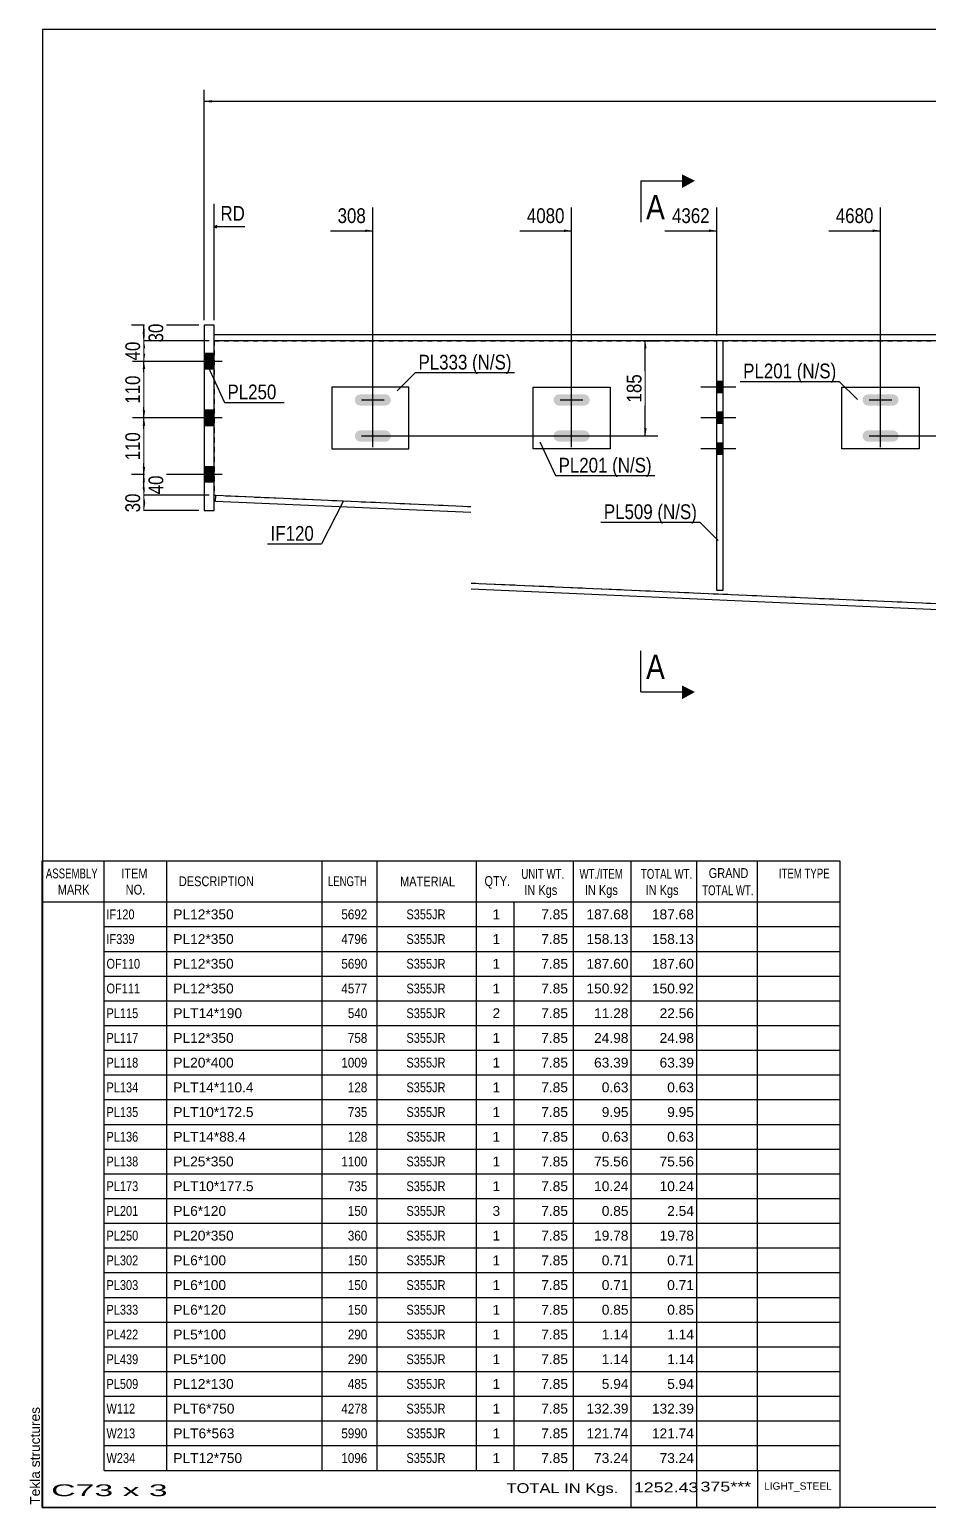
# Model space of a CAD drawing. Header units: millimetres. Extents: x -335 to 77, y -157 to 130.
# Drawn here: x -335.4 to -160.8, y -156.8 to 130.3 of the extents above; entities that cross this region are included whole.
import ezdxf

# ---------------------------------------------------------------- set-up
doc = ezdxf.new("R2010")
doc.units = ezdxf.units.MM
doc.linetypes.add('DXK_LINE_DOT1', pattern=[1.8814, 0.9407, -0.9407])
doc.styles.add('Arial', font='ARIAL.TTF', dxfattribs={"height": 0.2})
doc.styles.add('Arial Narrow', font='ARIALN.TTF', dxfattribs={"height": 0.2})

# ---------------------------------------------------------------- blocks, each defined once
blk = doc.blocks.new('Unknown-623345191-1210')
at = {"color": 5, "linetype": 'Continuous'}
for p, q in [((77.13, 130.27), (-332.87, 130.27)), ((-332.87, 130.27), (-332.87, -156.73)), ((-332.87, -156.73), (77.13, -156.73))]:
    blk.add_line(p, q, dxfattribs=at)
at = {"color": 174, "linetype": 'Continuous', "style": 'Arial'}
blk.add_text('Tekla structures', height=1.9102, rotation=90, dxfattribs=at).set_placement((-333.37, -156.23))
blk = doc.blocks.new('Bolt-623345191-3416 - 1502')
at = {"linetype": 'Continuous'}
for points in [[(-200.71, 59.73), (-200.71, 61.93), (-201.91, 61.93), (-201.91, 59.73)], [(-200.71, 53.73), (-200.71, 55.93), (-201.91, 55.93), (-201.91, 53.73)], [(-200.71, 47.73), (-200.71, 49.93), (-201.91, 49.93), (-201.91, 47.73)]]:
    blk.add_hatch(color=3, dxfattribs=at).paths.add_polyline_path(points)
at = {"color": 3, "linetype": 'Continuous'}
for p, q in [((-198.21, 60.83), (-205.01, 60.83)), ((-200.71, 61.93), (-201.91, 61.93)), ((-200.71, 59.73), (-201.91, 59.73)), ((-198.21, 54.83), (-205.01, 54.83)), ((-200.71, 55.93), (-201.91, 55.93)), ((-200.71, 53.73), (-201.91, 53.73)), ((-198.21, 48.83), (-205.01, 48.83)), ((-200.71, 49.93), (-201.91, 49.93)), ((-200.71, 47.73), (-201.91, 47.73))]:
    blk.add_line(p, q, dxfattribs=at)
blk = doc.blocks.new('Part-623345191-3370 - 1502')
at = {"color": 2, "linetype": 'Continuous'}
for p, q in [((-299.5, 69.83), (-299.5, 71.03)), ((-299.5, 71.03), (-249.7, 71.03)), ((-249.7, 69.83), (-299.5, 69.83)), ((-249.6, 71.03), (-150.6, 71.03)), ((-150.6, 69.83), (-249.6, 69.83)), ((-150.5, 71.03), (-138.45, 71.03)), ((-138.45, 69.83), (-150.5, 69.83)), ((-138.45, 71.03), (-138.45, 69.83))]:
    blk.add_line(p, q, dxfattribs=at)
blk = doc.blocks.new('Part-623345191-3377 - 1502')
at = {"color": 2, "linetype": 'Continuous'}
for p, q in [((-299.25, 38.62), (-299.2, 39.81)), ((-249.7, 36.44), (-299.25, 38.62)), ((-299.2, 39.81), (-249.7, 37.64)), ((-249.6, 22.77), (-150.6, 18.42)), ((-150.6, 17.22), (-249.6, 21.57)), ((-150.5, 15.37), (-138.45, 14.84)), ((-138.45, 14.84), (-138.5, 13.64)), ((-138.5, 13.64), (-150.5, 14.17))]:
    blk.add_line(p, q, dxfattribs=at)
blk = doc.blocks.new('Part-623345191-3386 - 1502')
at = {"color": 2, "linetype": 'Continuous'}
for p, q in [((-299.5, 72.83), (-301.5, 72.83)), ((-301.5, 72.83), (-301.5, 36.83)), ((-299.5, 36.83), (-299.5, 72.83)), ((-301.5, 36.83), (-299.5, 36.83))]:
    blk.add_line(p, q, dxfattribs=at)
blk = doc.blocks.new('Part-623345191-3388 - 1502')
at = {"color": 2, "linetype": 'Continuous'}
for p, q in [((-276.7, 60.83), (-276.7, 48.83)), ((-261.7, 60.83), (-276.7, 60.83)), ((-261.7, 48.83), (-261.7, 60.83)), ((-276.7, 48.83), (-261.7, 48.83))]:
    blk.add_line(p, q, dxfattribs=at)
blk = doc.blocks.new('Part-623345191-3389 - 1502')
at = {"color": 2, "linetype": 'Continuous'}
for p, q in [((-237.6, 48.83), (-237.6, 60.83)), ((-237.6, 60.83), (-222.6, 60.83)), ((-222.6, 60.83), (-222.6, 48.83)), ((-222.6, 48.83), (-237.6, 48.83))]:
    blk.add_line(p, q, dxfattribs=at)
blk = doc.blocks.new('Part-623345191-3390 - 1502')
at = {"color": 2, "linetype": 'Continuous'}
for p, q in [((-177.6, 48.83), (-177.6, 60.83)), ((-177.6, 60.83), (-162.6, 60.83)), ((-162.6, 60.83), (-162.6, 48.83)), ((-162.6, 48.83), (-177.6, 48.83))]:
    blk.add_line(p, q, dxfattribs=at)
blk = doc.blocks.new('Part-623345191-3392 - 1502')
at = {"color": 2, "linetype": 'Continuous'}
for p, q in [((-201.91, 21.33), (-201.91, 69.83)), ((-200.71, 69.83), (-200.71, 21.33)), ((-200.71, 21.33), (-201.91, 21.33))]:
    blk.add_line(p, q, dxfattribs=at)
at = {"color": 7, "linetype": 'DXK_LINE_DOT1'}
blk.add_line((-200.71, 69.83), (-201.91, 69.83), dxfattribs=at)
blk = doc.blocks.new('Part-623345191-3402 - 1502')
at = {"color": 7, "linetype": 'DXK_LINE_DOT1'}
for p, q in [((-299.5, 69.83), (-249.7, 69.83)), ((-299.5, 69.83), (-299.5, 39.83)), ((-249.6, 69.83), (-201.91, 69.83)), ((-200.71, 69.83), (-150.6, 69.83)), ((-299.2, 39.81), (-249.7, 37.64)), ((-249.6, 22.77), (-150.6, 18.42))]:
    blk.add_line(p, q, dxfattribs=at)
at = {"color": 2, "linetype": 'Continuous'}
blk.add_line((-299.5, 39.83), (-299.2, 39.81), dxfattribs=at)
blk = doc.blocks.new('Bolt-623345191-3410 - 1502')
at = {"linetype": 'Continuous'}
for points in [[(-301.5, 67.33), (-301.5, 64.33), (-299.5, 64.33), (-299.5, 67.33)], [(-301.5, 67.33), (-301.5, 64.33), (-299.5, 64.33), (-299.5, 67.33)], [(-301.5, 56.33), (-301.5, 53.33), (-299.5, 53.33), (-299.5, 56.33)], [(-301.5, 56.33), (-301.5, 53.33), (-299.5, 53.33), (-299.5, 56.33)], [(-301.5, 45.33), (-301.5, 42.33), (-299.5, 42.33), (-299.5, 45.33)], [(-301.5, 45.33), (-301.5, 42.33), (-299.5, 42.33), (-299.5, 45.33)]]:
    blk.add_hatch(color=3, dxfattribs=at).paths.add_polyline_path(points)
at = {"color": 3, "linetype": 'Continuous'}
for p, q in [((-299.5, 67.33), (-301.5, 67.33)), ((-299.5, 67.33), (-301.5, 67.33)), ((-298, 65.83), (-301.5, 65.83)), ((-298, 65.83), (-301.5, 65.83)), ((-299.5, 64.33), (-301.5, 64.33)), ((-299.5, 64.33), (-301.5, 64.33)), ((-299.5, 56.33), (-301.5, 56.33)), ((-299.5, 56.33), (-301.5, 56.33)), ((-298, 54.83), (-301.5, 54.83)), ((-298, 54.83), (-301.5, 54.83)), ((-299.5, 53.33), (-301.5, 53.33)), ((-299.5, 53.33), (-301.5, 53.33)), ((-299.5, 45.33), (-301.5, 45.33)), ((-299.5, 45.33), (-301.5, 45.33)), ((-298, 43.83), (-301.5, 43.83)), ((-298, 43.83), (-301.5, 43.83)), ((-299.5, 42.33), (-301.5, 42.33)), ((-299.5, 42.33), (-301.5, 42.33))]:
    blk.add_line(p, q, dxfattribs=at)
blk = doc.blocks.new('Bolt-623345191-3412 - 1502')
at = {"linetype": 'Continuous'}
for points in [[(-265.52, 57.55), (-265.29, 57.91), (-265.2, 58.33), (-265.29, 58.75), (-265.52, 59.1), (-265.88, 59.34), (-266.3, 59.43), (-271.1, 59.43), (-271.52, 59.34), (-271.88, 59.1), (-272.12, 58.75), (-272.2, 58.33), (-272.12, 57.91), (-271.88, 57.55), (-271.52, 57.31), (-271.1, 57.23), (-266.3, 57.23), (-265.88, 57.31)], [(-265.52, 50.55), (-265.29, 50.91), (-265.2, 51.33), (-265.29, 51.75), (-265.52, 52.1), (-265.88, 52.34), (-266.3, 52.43), (-271.1, 52.43), (-271.52, 52.34), (-271.88, 52.1), (-272.12, 51.75), (-272.2, 51.33), (-272.12, 50.91), (-271.88, 50.55), (-271.52, 50.31), (-271.1, 50.23), (-266.3, 50.23), (-265.88, 50.31)]]:
    blk.add_hatch(color=3, dxfattribs=at).paths.add_polyline_path(points)
at = {"color": 3, "linetype": 'Continuous'}
for p, q in [((-268.7, 56.13), (-268.7, 60.53)), ((-270.9, 58.33), (-266.5, 58.33)), ((-268.7, 49.13), (-268.7, 53.53)), ((-270.9, 51.33), (-266.5, 51.33))]:
    blk.add_line(p, q, dxfattribs=at)
blk = doc.blocks.new('Bolt-623345191-3413 - 1502')
at = {"linetype": 'Continuous'}
for points in [[(-226.92, 57.55), (-226.68, 57.91), (-226.6, 58.33), (-226.68, 58.75), (-226.92, 59.1), (-227.28, 59.34), (-227.7, 59.43), (-232.5, 59.43), (-232.92, 59.34), (-233.28, 59.1), (-233.52, 58.75), (-233.6, 58.33), (-233.52, 57.91), (-233.28, 57.55), (-232.92, 57.31), (-232.5, 57.23), (-227.7, 57.23), (-227.28, 57.31)], [(-226.92, 50.55), (-226.68, 50.91), (-226.6, 51.33), (-226.68, 51.75), (-226.92, 52.1), (-227.28, 52.34), (-227.7, 52.43), (-232.5, 52.43), (-232.92, 52.34), (-233.28, 52.1), (-233.52, 51.75), (-233.6, 51.33), (-233.52, 50.91), (-233.28, 50.55), (-232.92, 50.31), (-232.5, 50.23), (-227.7, 50.23), (-227.28, 50.31)]]:
    blk.add_hatch(color=3, dxfattribs=at).paths.add_polyline_path(points)
at = {"color": 3, "linetype": 'Continuous'}
for p, q in [((-230.1, 56.13), (-230.1, 60.53)), ((-232.3, 58.33), (-227.9, 58.33)), ((-230.1, 49.13), (-230.1, 53.53)), ((-232.3, 51.33), (-227.9, 51.33))]:
    blk.add_line(p, q, dxfattribs=at)
blk = doc.blocks.new('Bolt-623345191-3414 - 1502')
at = {"linetype": 'Continuous'}
for points in [[(-166.92, 57.55), (-166.68, 57.91), (-166.6, 58.33), (-166.68, 58.75), (-166.92, 59.1), (-167.28, 59.34), (-167.7, 59.43), (-172.5, 59.43), (-172.92, 59.34), (-173.28, 59.1), (-173.52, 58.75), (-173.6, 58.33), (-173.52, 57.91), (-173.28, 57.55), (-172.92, 57.31), (-172.5, 57.23), (-167.7, 57.23), (-167.28, 57.31)], [(-166.92, 50.55), (-166.68, 50.91), (-166.6, 51.33), (-166.68, 51.75), (-166.92, 52.1), (-167.28, 52.34), (-167.7, 52.43), (-172.5, 52.43), (-172.92, 52.34), (-173.28, 52.1), (-173.52, 51.75), (-173.6, 51.33), (-173.52, 50.91), (-173.28, 50.55), (-172.92, 50.31), (-172.5, 50.23), (-167.7, 50.23), (-167.28, 50.31)]]:
    blk.add_hatch(color=3, dxfattribs=at).paths.add_polyline_path(points)
at = {"color": 3, "linetype": 'Continuous'}
for p, q in [((-170.1, 56.13), (-170.1, 60.53)), ((-172.3, 58.33), (-167.9, 58.33)), ((-170.1, 49.13), (-170.1, 53.53)), ((-172.3, 51.33), (-167.9, 51.33))]:
    blk.add_line(p, q, dxfattribs=at)
blk = doc.blocks.new('StraightDimension-623345191-4759 - 1502')
at = {"linetype": 'Continuous'}
for points in [[(-313.42, 71.33), (-313.17, 72.83), (-312.92, 71.33)], [(-312.92, 71.33), (-313.17, 69.83), (-313.42, 71.33)]]:
    blk.add_hatch(color=7, dxfattribs=at).paths.add_polyline_path(points)
at = {"color": 7, "linetype": 'Continuous'}
for p, q in [((-302.5, 72.83), (-315.57, 72.83)), ((-313.17, 69.83), (-313.17, 72.83)), ((-300.5, 69.83), (-315.57, 69.83))]:
    blk.add_line(p, q, dxfattribs=at)
at = {"color": 0}
blk.add_wipeout([(-308.82, 73.76), (-313.02, 73.76), (-313.02, 68.9), (-308.82, 68.9)], dxfattribs=at)
at = {"color": 3, "style": 'Arial Narrow'}
blk.add_text('30', height=2.863, rotation=90.0002, dxfattribs=at).set_placement((-309.42, 69.5))
blk = doc.blocks.new('StraightDimension-623345191-4760 - 1502')
at = {"linetype": 'Continuous'}
for points in [[(-313.42, 68.33), (-313.17, 69.83), (-312.92, 68.33)], [(-312.92, 67.33), (-313.17, 65.83), (-313.42, 67.33)]]:
    blk.add_hatch(color=7, dxfattribs=at).paths.add_polyline_path(points)
at = {"color": 7, "linetype": 'Continuous'}
for p, q in [((-300.5, 69.83), (-315.42, 69.83)), ((-313.17, 65.83), (-313.17, 69.83)), ((-299, 65.83), (-315.42, 65.83))]:
    blk.add_line(p, q, dxfattribs=at)
at = {"color": 0}
blk.add_wipeout([(-313.32, 70.26), (-317.52, 70.26), (-317.52, 65.4), (-313.32, 65.4)], dxfattribs=at)
at = {"color": 3, "style": 'Arial Narrow'}
blk.add_text('40', height=2.863, rotation=90.0002, dxfattribs=at).set_placement((-313.92, 66))
blk = doc.blocks.new('StraightDimension-623345191-4761 - 1502')
at = {"linetype": 'Continuous'}
for points in [[(-313.42, 64.33), (-313.17, 65.83), (-312.92, 64.33)], [(-312.92, 56.33), (-313.17, 54.83), (-313.42, 56.33)]]:
    blk.add_hatch(color=7, dxfattribs=at).paths.add_polyline_path(points)
at = {"color": 7, "linetype": 'Continuous'}
for p, q in [((-299, 65.83), (-315.42, 65.83)), ((-313.17, 54.83), (-313.17, 65.83)), ((-299, 54.83), (-315.42, 54.83))]:
    blk.add_line(p, q, dxfattribs=at)
at = {"color": 0}
blk.add_wipeout([(-313.32, 63.67), (-317.52, 63.67), (-317.52, 56.99), (-313.32, 56.99)], dxfattribs=at)
at = {"color": 3, "style": 'Arial Narrow'}
blk.add_text('110', height=2.863, rotation=90.0002, dxfattribs=at).set_placement((-313.92, 57.59))
blk = doc.blocks.new('StraightDimension-623345191-4762 - 1502')
at = {"linetype": 'Continuous'}
for points in [[(-313.42, 53.33), (-313.17, 54.83), (-312.92, 53.33)], [(-312.92, 45.33), (-313.17, 43.83), (-313.42, 45.33)]]:
    blk.add_hatch(color=7, dxfattribs=at).paths.add_polyline_path(points)
at = {"color": 7, "linetype": 'Continuous'}
for p, q in [((-299, 54.83), (-315.42, 54.83)), ((-313.17, 43.83), (-313.17, 54.83)), ((-299, 43.83), (-315.42, 43.83))]:
    blk.add_line(p, q, dxfattribs=at)
at = {"color": 0}
blk.add_wipeout([(-313.32, 52.67), (-317.52, 52.67), (-317.52, 45.99), (-313.32, 45.99)], dxfattribs=at)
at = {"color": 3, "style": 'Arial Narrow'}
blk.add_text('110', height=2.863, rotation=90.0002, dxfattribs=at).set_placement((-313.92, 46.59))
blk = doc.blocks.new('StraightDimension-623345191-4763 - 1502')
at = {"linetype": 'Continuous'}
for points in [[(-313.42, 42.33), (-313.17, 43.83), (-312.92, 42.33)], [(-312.92, 41.33), (-313.17, 39.83), (-313.42, 41.33)]]:
    blk.add_hatch(color=7, dxfattribs=at).paths.add_polyline_path(points)
at = {"color": 7, "linetype": 'Continuous'}
for p, q in [((-299, 43.83), (-315.57, 43.83)), ((-313.17, 39.83), (-313.17, 43.83)), ((-300.5, 39.83), (-315.57, 39.83))]:
    blk.add_line(p, q, dxfattribs=at)
at = {"color": 0}
blk.add_wipeout([(-308.82, 44.26), (-313.02, 44.26), (-313.02, 39.4), (-308.82, 39.4)], dxfattribs=at)
at = {"color": 3, "style": 'Arial Narrow'}
blk.add_text('40', height=2.863, rotation=90.0002, dxfattribs=at).set_placement((-309.42, 40))
blk = doc.blocks.new('StraightDimension-623345191-4764 - 1502')
at = {"linetype": 'Continuous'}
for points in [[(-313.42, 38.33), (-313.17, 39.83), (-312.92, 38.33)], [(-312.92, 38.33), (-313.17, 36.83), (-313.42, 38.33)]]:
    blk.add_hatch(color=7, dxfattribs=at).paths.add_polyline_path(points)
at = {"color": 7, "linetype": 'Continuous'}
for p, q in [((-300.5, 39.83), (-315.42, 39.83)), ((-313.17, 36.83), (-313.17, 39.83)), ((-302.5, 36.83), (-315.42, 36.83))]:
    blk.add_line(p, q, dxfattribs=at)
at = {"color": 0}
blk.add_wipeout([(-313.32, 40.76), (-317.52, 40.76), (-317.52, 35.9), (-313.32, 35.9)], dxfattribs=at)
at = {"color": 3, "style": 'Arial Narrow'}
blk.add_text('30', height=2.863, rotation=90.0002, dxfattribs=at).set_placement((-313.92, 36.5))
blk = doc.blocks.new('StraightDimension-623345191-4827 - 1502')
at = {"linetype": 'Continuous'}
for points in [[(-216.04, 68.33), (-215.79, 69.83), (-215.54, 68.33)], [(-215.54, 52.83), (-215.79, 51.33), (-216.04, 52.83)]]:
    blk.add_hatch(color=7, dxfattribs=at).paths.add_polyline_path(points)
at = {"color": 7, "linetype": 'Continuous'}
for p, q in [((-216.2, 69.83), (-213.39, 69.83)), ((-215.79, 51.33), (-215.79, 69.83)), ((-267.7, 51.33), (-213.39, 51.33))]:
    blk.add_line(p, q, dxfattribs=at)
at = {"color": 0}
blk.add_wipeout([(-215.94, 63.92), (-220.14, 63.92), (-220.14, 57.24), (-215.94, 57.24)], dxfattribs=at)
at = {"color": 3, "style": 'Arial Narrow'}
blk.add_text('185', height=2.863, rotation=90.0002, dxfattribs=at).set_placement((-216.54, 57.84))
blk = doc.blocks.new('StraightDimension-623345191-4843 - 1502')
at = {"linetype": 'Continuous'}
for points in [[(-155.1, 68.33), (-154.85, 69.83), (-154.6, 68.33)], [(-154.6, 52.83), (-154.85, 51.33), (-155.1, 52.83)]]:
    blk.add_hatch(color=7, dxfattribs=at).paths.add_polyline_path(points)
at = {"color": 7, "linetype": 'Continuous'}
for p, q in [((-156.25, 69.83), (-152.45, 69.83)), ((-154.85, 51.33), (-154.85, 69.83)), ((-169.1, 51.33), (-152.45, 51.33))]:
    blk.add_line(p, q, dxfattribs=at)
at = {"color": 0}
blk.add_wipeout([(-155, 63.92), (-159.2, 63.92), (-159.2, 57.24), (-155, 57.24)], dxfattribs=at)
at = {"color": 3, "style": 'Arial Narrow'}
blk.add_text('185', height=2.863, rotation=90.0002, dxfattribs=at).set_placement((-155.6, 57.84))
blk = doc.blocks.new('StraightDimension-623345191-6810 - 1502')
at = {"linetype": 'Continuous'}
blk.add_hatch(color=7, dxfattribs=at).paths.add_polyline_path([(-171.6, 91.44), (-170.1, 91.19), (-171.6, 90.94)])
at = {"color": 7, "linetype": 'Continuous'}
for p, q in [((-170.1, 52.33), (-170.1, 95.69)), ((-180.16, 91.19), (-170.1, 91.19))]:
    blk.add_line(p, q, dxfattribs=at)
at = {"color": 0}
blk.add_wipeout([(-170.88, 92.09), (-170.88, 96.29), (-179.39, 96.29), (-179.39, 92.09)], dxfattribs=at)
at = {"color": 3, "style": 'Arial Narrow'}
blk.add_text('4680', height=2.863, dxfattribs=at).set_placement((-178.79, 92.69))
blk = doc.blocks.new('StraightDimension-623345191-6811 - 1502')
at = {"linetype": 'Continuous'}
blk.add_hatch(color=7, dxfattribs=at).paths.add_polyline_path([(-203.41, 91.44), (-201.91, 91.19), (-203.41, 90.94)])
at = {"color": 7, "linetype": 'Continuous'}
for p, q in [((-201.91, 70.83), (-201.91, 95.69)), ((-211.97, 91.19), (-201.91, 91.19))]:
    blk.add_line(p, q, dxfattribs=at)
at = {"color": 0}
blk.add_wipeout([(-202.69, 92.09), (-202.69, 96.29), (-211.2, 96.29), (-211.2, 92.09)], dxfattribs=at)
at = {"color": 3, "style": 'Arial Narrow'}
blk.add_text('4362', height=2.863, dxfattribs=at).set_placement((-210.6, 92.69))
blk = doc.blocks.new('StraightDimension-623345191-6812 - 1502')
at = {"linetype": 'Continuous'}
blk.add_hatch(color=7, dxfattribs=at).paths.add_polyline_path([(-231.6, 91.44), (-230.1, 91.19), (-231.6, 90.94)])
at = {"color": 7, "linetype": 'Continuous'}
for p, q in [((-230.1, 52.33), (-230.1, 95.69)), ((-240.16, 91.19), (-230.1, 91.19))]:
    blk.add_line(p, q, dxfattribs=at)
at = {"color": 0}
blk.add_wipeout([(-230.88, 92.09), (-230.88, 96.29), (-239.39, 96.29), (-239.39, 92.09)], dxfattribs=at)
at = {"color": 3, "style": 'Arial Narrow'}
blk.add_text('4080', height=2.863, dxfattribs=at).set_placement((-238.79, 92.69))
blk = doc.blocks.new('StraightDimension-623345191-6813 - 1502')
at = {"linetype": 'Continuous'}
blk.add_hatch(color=7, dxfattribs=at).paths.add_polyline_path([(-270.2, 91.44), (-268.7, 91.19), (-270.2, 90.94)])
at = {"color": 7, "linetype": 'Continuous'}
for p, q in [((-268.7, 52.33), (-268.7, 95.69)), ((-276.94, 91.19), (-268.7, 91.19))]:
    blk.add_line(p, q, dxfattribs=at)
at = {"color": 0, "linetype": 'Continuous'}
blk.add_wipeout([(-292.97, 92.54), (-292.97, 96.74), (-298.91, 96.74), (-298.91, 92.54)], dxfattribs=at)
at = {"color": 7, "linetype": 'Continuous'}
for p, q in [((-299.5, 73.83), (-299.5, 96.44)), ((-299, 92.19), (-299.5, 91.94)), ((-299, 91.69), (-299.5, 91.94)), ((-293.57, 91.94), (-299.5, 91.94))]:
    blk.add_line(p, q, dxfattribs=at)
at = {"color": 3, "linetype": 'Continuous', "style": 'Arial Narrow'}
blk.add_text('RD', height=2.863, dxfattribs=at).set_placement((-298.31, 93.14))
at = {"color": 0}
blk.add_wipeout([(-269.48, 92.09), (-269.48, 96.29), (-276.16, 96.29), (-276.16, 92.09)], dxfattribs=at)
at = {"color": 3, "style": 'Arial Narrow'}
blk.add_text('308', height=2.863, dxfattribs=at).set_placement((-275.56, 92.69))
blk = doc.blocks.new('StraightDimension-623345191-6921 - 1502')
at = {"linetype": 'Continuous'}
blk.add_hatch(color=7, dxfattribs=at).paths.add_polyline_path([(-300, 116.08), (-301.5, 116.33), (-300, 116.58)])
at = {"color": 7, "linetype": 'Continuous'}
for p, q in [((-301.5, 73.83), (-301.5, 118.58)), ((-301.5, 116.33), (49.26, 116.33))]:
    blk.add_line(p, q, dxfattribs=at)
blk = doc.blocks.new('CBS_BOM-623345191-7332')
at = {"color": 7, "linetype": 'Continuous'}
for p, q in [((-332.91, -39.16), (-332.91, -31.16)), ((-332.9, -31.16), (-177.98, -31.17)), ((-320.91, -39.16), (-320.91, -31.16)), ((-308.72, -39.16), (-308.72, -31.16)), ((-278.55, -39.16), (-278.55, -31.16)), ((-267.87, -39.16), (-267.87, -31.16)), ((-248.56, -39.16), (-248.56, -31.16)), ((-229.75, -39.16), (-229.75, -31.16)), ((-218.54, -39.16), (-218.54, -31.16)), ((-205.76, -39.16), (-205.76, -31.16)), ((-194.01, -39.16), (-194.01, -31.16)), ((-177.98, -31.17), (-177.99, -39.16)), ((-332.91, -39.16), (-177.98, -39.16)), ((-332.91, -43.96), (-332.91, -39.16)), ((-320.91, -43.96), (-320.91, -39.16)), ((-308.72, -43.96), (-308.72, -39.16)), ((-278.55, -43.96), (-278.55, -39.16)), ((-267.87, -43.96), (-267.87, -39.16)), ((-248.56, -43.96), (-248.56, -39.16)), ((-241.29, -43.96), (-241.29, -39.16)), ((-229.75, -43.96), (-229.75, -39.16)), ((-218.54, -43.96), (-218.54, -39.16)), ((-205.76, -43.96), (-205.76, -39.16)), ((-193.99, -43.96), (-193.99, -39.16)), ((-177.98, -39.17), (-177.98, -43.96)), ((-332.91, -48.76), (-332.91, -43.96)), ((-320.91, -43.96), (-177.98, -43.96)), ((-320.91, -48.76), (-320.91, -43.96)), ((-308.72, -48.76), (-308.72, -43.96)), ((-278.55, -48.76), (-278.55, -43.96)), ((-267.87, -48.76), (-267.87, -43.96)), ((-248.56, -48.76), (-248.56, -43.96)), ((-241.29, -48.76), (-241.29, -43.96)), ((-229.75, -48.76), (-229.75, -43.96)), ((-218.54, -48.76), (-218.54, -43.96)), ((-205.76, -48.76), (-205.76, -43.96)), ((-193.99, -48.76), (-193.99, -43.96)), ((-177.98, -43.97), (-177.98, -48.76)), ((-332.91, -53.56), (-332.91, -48.76)), ((-320.91, -48.76), (-177.98, -48.76)), ((-320.91, -53.56), (-320.91, -48.76)), ((-308.72, -53.56), (-308.72, -48.76)), ((-278.55, -53.56), (-278.55, -48.76)), ((-267.87, -53.56), (-267.87, -48.76)), ((-248.56, -53.56), (-248.56, -48.76)), ((-241.29, -53.56), (-241.29, -48.76)), ((-229.75, -53.56), (-229.75, -48.76)), ((-218.54, -53.56), (-218.54, -48.76)), ((-205.76, -53.56), (-205.76, -48.76)), ((-193.99, -53.56), (-193.99, -48.76)), ((-177.98, -48.77), (-177.98, -53.56)), ((-332.91, -58.36), (-332.91, -53.56)), ((-320.91, -53.56), (-177.98, -53.56)), ((-320.91, -58.36), (-320.91, -53.56)), ((-308.72, -58.36), (-308.72, -53.56)), ((-278.55, -58.36), (-278.55, -53.56)), ((-267.87, -58.36), (-267.87, -53.56)), ((-248.56, -58.36), (-248.56, -53.56)), ((-241.29, -58.36), (-241.29, -53.56)), ((-229.75, -58.36), (-229.75, -53.56)), ((-218.54, -58.36), (-218.54, -53.56)), ((-205.76, -58.36), (-205.76, -53.56)), ((-193.99, -58.36), (-193.99, -53.56)), ((-177.98, -53.57), (-177.98, -58.36)), ((-332.91, -63.16), (-332.91, -58.36)), ((-320.91, -58.36), (-177.98, -58.36)), ((-320.91, -63.16), (-320.91, -58.36)), ((-308.72, -63.16), (-308.72, -58.36)), ((-278.55, -63.16), (-278.55, -58.36)), ((-267.87, -63.16), (-267.87, -58.36)), ((-248.56, -63.16), (-248.56, -58.36)), ((-241.29, -63.16), (-241.29, -58.36)), ((-229.75, -63.16), (-229.75, -58.36)), ((-218.54, -63.16), (-218.54, -58.36)), ((-205.76, -63.16), (-205.76, -58.36)), ((-193.99, -63.16), (-193.99, -58.36)), ((-177.98, -58.37), (-177.98, -63.16)), ((-332.91, -67.96), (-332.91, -63.16)), ((-320.91, -63.16), (-177.98, -63.16)), ((-320.91, -67.96), (-320.91, -63.16)), ((-308.72, -67.96), (-308.72, -63.16)), ((-278.55, -67.96), (-278.55, -63.16)), ((-267.87, -67.96), (-267.87, -63.16)), ((-248.56, -67.96), (-248.56, -63.16)), ((-241.29, -67.96), (-241.29, -63.16)), ((-229.75, -67.96), (-229.75, -63.16)), ((-218.54, -67.96), (-218.54, -63.16)), ((-205.76, -67.96), (-205.76, -63.16)), ((-193.99, -67.96), (-193.99, -63.16)), ((-177.98, -63.17), (-177.98, -67.96)), ((-332.91, -72.76), (-332.91, -67.96)), ((-320.91, -67.96), (-177.98, -67.96)), ((-320.91, -72.76), (-320.91, -67.96)), ((-308.72, -72.76), (-308.72, -67.96)), ((-278.55, -72.76), (-278.55, -67.96)), ((-267.87, -72.76), (-267.87, -67.96)), ((-248.56, -72.76), (-248.56, -67.96)), ((-241.29, -72.76), (-241.29, -67.96)), ((-229.75, -72.76), (-229.75, -67.96)), ((-218.54, -72.76), (-218.54, -67.96)), ((-205.76, -72.76), (-205.76, -67.96)), ((-193.99, -72.76), (-193.99, -67.96)), ((-177.98, -67.97), (-177.98, -72.76)), ((-332.91, -77.56), (-332.91, -72.76)), ((-320.91, -72.76), (-177.98, -72.76)), ((-320.91, -77.56), (-320.91, -72.76)), ((-308.72, -77.56), (-308.72, -72.76)), ((-278.55, -77.56), (-278.55, -72.76)), ((-267.87, -77.56), (-267.87, -72.76)), ((-248.56, -77.56), (-248.56, -72.76)), ((-241.29, -77.56), (-241.29, -72.76)), ((-229.75, -77.56), (-229.75, -72.76)), ((-218.54, -77.56), (-218.54, -72.76)), ((-205.76, -77.56), (-205.76, -72.76)), ((-193.99, -77.56), (-193.99, -72.76)), ((-177.98, -72.77), (-177.98, -77.56)), ((-332.91, -82.36), (-332.91, -77.56)), ((-320.91, -77.56), (-177.98, -77.56)), ((-320.91, -82.36), (-320.91, -77.56)), ((-308.72, -82.36), (-308.72, -77.56)), ((-278.55, -82.36), (-278.55, -77.56)), ((-267.87, -82.36), (-267.87, -77.56)), ((-248.56, -82.36), (-248.56, -77.56)), ((-241.29, -82.36), (-241.29, -77.56)), ((-229.75, -82.36), (-229.75, -77.56)), ((-218.54, -82.36), (-218.54, -77.56)), ((-205.76, -82.36), (-205.76, -77.56)), ((-193.99, -82.36), (-193.99, -77.56)), ((-177.98, -77.57), (-177.98, -82.36)), ((-332.91, -87.16), (-332.91, -82.36)), ((-320.91, -82.36), (-177.98, -82.36)), ((-320.91, -87.16), (-320.91, -82.36)), ((-308.72, -87.16), (-308.72, -82.36)), ((-278.55, -87.16), (-278.55, -82.36)), ((-267.87, -87.16), (-267.87, -82.36)), ((-248.56, -87.16), (-248.56, -82.36)), ((-241.29, -87.16), (-241.29, -82.36)), ((-229.75, -87.16), (-229.75, -82.36)), ((-218.54, -87.16), (-218.54, -82.36)), ((-205.76, -87.16), (-205.76, -82.36)), ((-193.99, -87.16), (-193.99, -82.36)), ((-177.98, -82.37), (-177.98, -87.16)), ((-332.91, -91.96), (-332.91, -87.16)), ((-320.91, -87.16), (-177.98, -87.16)), ((-320.91, -91.96), (-320.91, -87.16)), ((-308.72, -91.96), (-308.72, -87.16)), ((-278.55, -91.96), (-278.55, -87.16)), ((-267.87, -91.96), (-267.87, -87.16)), ((-248.56, -91.96), (-248.56, -87.16)), ((-241.29, -91.96), (-241.29, -87.16)), ((-229.75, -91.96), (-229.75, -87.16)), ((-218.54, -91.96), (-218.54, -87.16)), ((-205.76, -91.96), (-205.76, -87.16)), ((-193.99, -91.96), (-193.99, -87.16)), ((-177.98, -87.17), (-177.98, -91.96)), ((-332.91, -96.76), (-332.91, -91.96)), ((-320.91, -91.96), (-177.98, -91.96)), ((-320.91, -96.76), (-320.91, -91.96)), ((-308.72, -96.76), (-308.72, -91.96)), ((-278.55, -96.76), (-278.55, -91.96)), ((-267.87, -96.76), (-267.87, -91.96)), ((-248.56, -96.76), (-248.56, -91.96)), ((-241.29, -96.76), (-241.29, -91.96)), ((-229.75, -96.76), (-229.75, -91.96)), ((-218.54, -96.76), (-218.54, -91.96)), ((-205.76, -96.76), (-205.76, -91.96)), ((-193.99, -96.76), (-193.99, -91.96)), ((-177.98, -91.97), (-177.98, -96.76)), ((-332.91, -101.56), (-332.91, -96.76)), ((-320.91, -96.76), (-177.98, -96.76)), ((-320.91, -101.56), (-320.91, -96.76)), ((-308.72, -101.56), (-308.72, -96.76)), ((-278.55, -101.56), (-278.55, -96.76)), ((-267.87, -101.56), (-267.87, -96.76)), ((-248.56, -101.56), (-248.56, -96.76)), ((-241.29, -101.56), (-241.29, -96.76)), ((-229.75, -101.56), (-229.75, -96.76)), ((-218.54, -101.56), (-218.54, -96.76)), ((-205.76, -101.56), (-205.76, -96.76)), ((-193.99, -101.56), (-193.99, -96.76)), ((-177.98, -96.77), (-177.98, -101.56)), ((-332.91, -106.36), (-332.91, -101.56)), ((-320.91, -101.56), (-177.98, -101.56)), ((-320.91, -106.36), (-320.91, -101.56)), ((-308.72, -106.36), (-308.72, -101.56)), ((-278.55, -106.36), (-278.55, -101.56)), ((-267.87, -106.36), (-267.87, -101.56)), ((-248.56, -106.36), (-248.56, -101.56)), ((-241.29, -106.36), (-241.29, -101.56)), ((-229.75, -106.36), (-229.75, -101.56)), ((-218.54, -106.36), (-218.54, -101.56)), ((-205.76, -106.36), (-205.76, -101.56)), ((-193.99, -106.36), (-193.99, -101.56)), ((-177.98, -101.57), (-177.98, -106.36)), ((-332.91, -111.16), (-332.91, -106.36)), ((-320.91, -106.36), (-177.98, -106.36)), ((-320.91, -111.16), (-320.91, -106.36)), ((-308.72, -111.16), (-308.72, -106.36)), ((-278.55, -111.16), (-278.55, -106.36)), ((-267.87, -111.16), (-267.87, -106.36)), ((-248.56, -111.16), (-248.56, -106.36)), ((-241.29, -111.16), (-241.29, -106.36)), ((-229.75, -111.16), (-229.75, -106.36)), ((-218.54, -111.16), (-218.54, -106.36)), ((-205.76, -111.16), (-205.76, -106.36)), ((-193.99, -111.16), (-193.99, -106.36)), ((-177.98, -106.37), (-177.98, -111.16)), ((-332.91, -115.96), (-332.91, -111.16)), ((-320.91, -111.16), (-177.98, -111.16)), ((-320.91, -115.96), (-320.91, -111.16)), ((-308.72, -115.96), (-308.72, -111.16)), ((-278.55, -115.96), (-278.55, -111.16)), ((-267.87, -115.96), (-267.87, -111.16)), ((-248.56, -115.96), (-248.56, -111.16)), ((-241.29, -115.96), (-241.29, -111.16)), ((-229.75, -115.96), (-229.75, -111.16)), ((-218.54, -115.96), (-218.54, -111.16)), ((-205.76, -115.96), (-205.76, -111.16)), ((-193.99, -115.96), (-193.99, -111.16)), ((-177.98, -111.17), (-177.98, -115.96)), ((-332.91, -120.76), (-332.91, -115.96)), ((-320.91, -115.96), (-177.98, -115.96)), ((-320.91, -120.76), (-320.91, -115.96)), ((-308.72, -120.76), (-308.72, -115.96)), ((-278.55, -120.76), (-278.55, -115.96)), ((-267.87, -120.76), (-267.87, -115.96)), ((-248.56, -120.76), (-248.56, -115.96)), ((-241.29, -120.76), (-241.29, -115.96)), ((-229.75, -120.76), (-229.75, -115.96)), ((-218.54, -120.76), (-218.54, -115.96)), ((-205.76, -120.76), (-205.76, -115.96)), ((-193.99, -120.76), (-193.99, -115.96)), ((-177.98, -115.97), (-177.98, -120.76)), ((-332.91, -125.56), (-332.91, -120.76)), ((-320.91, -120.76), (-177.98, -120.76)), ((-320.91, -125.56), (-320.91, -120.76)), ((-308.72, -125.56), (-308.72, -120.76)), ((-278.55, -125.56), (-278.55, -120.76)), ((-267.87, -125.56), (-267.87, -120.76)), ((-248.56, -125.56), (-248.56, -120.76)), ((-241.29, -125.56), (-241.29, -120.76)), ((-229.75, -125.56), (-229.75, -120.76)), ((-218.54, -125.56), (-218.54, -120.76)), ((-205.76, -125.56), (-205.76, -120.76)), ((-193.99, -125.56), (-193.99, -120.76)), ((-177.98, -120.77), (-177.98, -125.56)), ((-332.91, -130.36), (-332.91, -125.56)), ((-320.91, -125.56), (-177.98, -125.56)), ((-320.91, -130.36), (-320.91, -125.56)), ((-308.72, -130.36), (-308.72, -125.56)), ((-278.55, -130.36), (-278.55, -125.56)), ((-267.87, -130.36), (-267.87, -125.56)), ((-248.56, -130.36), (-248.56, -125.56)), ((-241.29, -130.36), (-241.29, -125.56)), ((-229.75, -130.36), (-229.75, -125.56)), ((-218.54, -130.36), (-218.54, -125.56)), ((-205.76, -130.36), (-205.76, -125.56)), ((-193.99, -130.36), (-193.99, -125.56)), ((-177.98, -125.57), (-177.98, -130.36)), ((-332.91, -135.16), (-332.91, -130.36)), ((-320.91, -130.36), (-177.98, -130.36)), ((-320.91, -135.16), (-320.91, -130.36)), ((-308.72, -135.16), (-308.72, -130.36)), ((-278.55, -135.16), (-278.55, -130.36)), ((-267.87, -135.16), (-267.87, -130.36)), ((-248.56, -135.16), (-248.56, -130.36)), ((-241.29, -135.16), (-241.29, -130.36)), ((-229.75, -135.16), (-229.75, -130.36)), ((-218.54, -135.16), (-218.54, -130.36)), ((-205.76, -135.16), (-205.76, -130.36)), ((-193.99, -135.16), (-193.99, -130.36)), ((-177.98, -130.37), (-177.98, -135.16)), ((-332.91, -139.96), (-332.91, -135.16)), ((-320.91, -135.16), (-177.98, -135.16)), ((-320.91, -139.96), (-320.91, -135.16)), ((-308.72, -139.96), (-308.72, -135.16)), ((-278.55, -139.96), (-278.55, -135.16)), ((-267.87, -139.96), (-267.87, -135.16)), ((-248.56, -139.96), (-248.56, -135.16)), ((-241.29, -139.96), (-241.29, -135.16)), ((-229.75, -139.96), (-229.75, -135.16)), ((-218.54, -139.96), (-218.54, -135.16)), ((-205.76, -139.96), (-205.76, -135.16)), ((-193.99, -139.96), (-193.99, -135.16)), ((-177.98, -135.17), (-177.98, -139.96)), ((-332.91, -144.76), (-332.91, -139.96)), ((-320.91, -139.96), (-177.98, -139.96)), ((-320.91, -144.76), (-320.91, -139.96)), ((-308.72, -144.76), (-308.72, -139.96)), ((-278.55, -144.76), (-278.55, -139.96)), ((-267.87, -144.76), (-267.87, -139.96)), ((-248.56, -144.76), (-248.56, -139.96)), ((-241.29, -144.76), (-241.29, -139.96)), ((-229.75, -144.76), (-229.75, -139.96)), ((-218.54, -144.76), (-218.54, -139.96)), ((-205.76, -144.76), (-205.76, -139.96)), ((-193.99, -144.76), (-193.99, -139.96)), ((-177.98, -139.97), (-177.98, -144.76)), ((-332.91, -149.56), (-332.91, -144.76)), ((-320.91, -144.76), (-177.98, -144.76)), ((-320.91, -149.56), (-320.91, -144.76)), ((-308.72, -149.56), (-308.72, -144.76)), ((-278.55, -149.56), (-278.55, -144.76)), ((-267.87, -149.56), (-267.87, -144.76)), ((-248.56, -149.56), (-248.56, -144.76)), ((-241.29, -149.56), (-241.29, -144.76)), ((-229.75, -149.56), (-229.75, -144.76)), ((-218.54, -149.56), (-218.54, -144.76)), ((-205.76, -149.56), (-205.76, -144.76)), ((-193.99, -149.56), (-193.99, -144.76)), ((-177.98, -144.77), (-177.98, -149.56)), ((-332.91, -156.76), (-332.91, -149.58)), ((-320.91, -149.56), (-177.98, -149.56)), ((-218.54, -156.76), (-218.54, -149.58)), ((-205.76, -156.76), (-205.76, -149.58)), ((-193.95, -156.76), (-193.95, -149.58)), ((-177.98, -149.56), (-177.98, -156.76)), ((-332.91, -156.76), (-177.98, -156.76))]:
    blk.add_line(p, q, dxfattribs=at)
at = {"color": 3, "linetype": 'Continuous', "style": 'Arial'}
for s, height, width, p in [('ASSEMBLY', 1.91, 0.7, (-332.22, -34.59)), ('ITEM', 1.91, 0.8, (-317.58, -34.59)), ('DESCRIPTION', 1.9102, 0.8, (-306.39, -36.1)), ('LENGTH', 1.91, 0.7, (-277.45, -36.1)), ('MATERIAL', 1.91, 0.8, (-263.42, -36.14)), ('QTY.', 1.91, 0.8, (-247.03, -36.06)), ('UNIT WT.', 1.91, 0.7, (-239.86, -34.67)), ('WT./ITEM', 1.91, 0.7, (-228.57, -34.67)), ('TOTAL WT.', 1.91, 0.7, (-216.64, -34.67)), ('GRAND', 1.91, 0.8, (-203.48, -34.51)), ('ITEM TYPE', 1.91, 0.7, (-189.85, -34.59)), ('MARK', 1.91, 0.8, (-329.91, -37.73)), ('NO.', 1.91, 0.8, (-316.72, -37.73)), ('IN Kgs', 1.91, 0.8, (-239.29, -37.81)), ('IN Kgs', 1.91, 0.8, (-227.53, -37.81)), ('IN Kgs', 1.91, 0.8, (-215.74, -37.81)), ('TOTAL WT.', 1.91, 0.7, (-204.74, -37.85))]:
    blk.add_text(s, height=height, dxfattribs=dict(at, width=width)).set_placement(p)
at = {"color": 7, "linetype": 'Continuous', "style": 'Arial'}
for s, width, p in [('IF120', 0.8, (-320.45, -42.53)), ('5692', 0.85, (-274.83, -42.53)), ('S355JR', 0.8, (-262.19, -42.53)), ('IF339', 0.8, (-320.45, -47.33)), ('4796', 0.85, (-274.83, -47.33)), ('S355JR', 0.8, (-262.19, -47.33)), ('OF110', 0.8, (-320.45, -52.13)), ('5690', 0.85, (-274.83, -52.13)), ('S355JR', 0.8, (-262.19, -52.13)), ('OF111', 0.8, (-320.45, -56.93)), ('4577', 0.85, (-274.83, -56.93)), ('S355JR', 0.8, (-262.19, -56.93)), ('PL115', 0.8, (-320.45, -61.73)), ('540', 0.85, (-273.57, -61.73)), ('S355JR', 0.8, (-262.19, -61.73)), ('PL117', 0.8, (-320.45, -66.53)), ('758', 0.85, (-273.57, -66.53)), ('S355JR', 0.8, (-262.19, -66.53)), ('PL118', 0.8, (-320.45, -71.33)), ('1009', 0.85, (-274.83, -71.33)), ('S355JR', 0.8, (-262.19, -71.33)), ('PL134', 0.8, (-320.45, -76.13)), ('128', 0.85, (-273.57, -76.13)), ('S355JR', 0.8, (-262.19, -76.13)), ('PL135', 0.8, (-320.45, -80.93)), ('735', 0.85, (-273.57, -80.93)), ('S355JR', 0.8, (-262.19, -80.93)), ('PL136', 0.8, (-320.45, -85.73)), ('128', 0.85, (-273.57, -85.73)), ('S355JR', 0.8, (-262.19, -85.73)), ('PL138', 0.8, (-320.45, -90.53)), ('1100', 0.85, (-274.83, -90.53)), ('S355JR', 0.8, (-262.19, -90.53)), ('PL173', 0.8, (-320.45, -95.33)), ('735', 0.85, (-273.57, -95.33)), ('S355JR', 0.8, (-262.19, -95.33)), ('PL201', 0.8, (-320.45, -100.13)), ('150', 0.85, (-273.57, -100.13)), ('S355JR', 0.8, (-262.19, -100.13)), ('PL250', 0.8, (-320.45, -104.93)), ('360', 0.85, (-273.57, -104.93)), ('S355JR', 0.8, (-262.19, -104.93)), ('PL302', 0.8, (-320.45, -109.73)), ('150', 0.85, (-273.57, -109.73)), ('S355JR', 0.8, (-262.19, -109.73)), ('PL303', 0.8, (-320.45, -114.53)), ('150', 0.85, (-273.57, -114.53)), ('S355JR', 0.8, (-262.19, -114.53)), ('PL333', 0.8, (-320.45, -119.33)), ('150', 0.85, (-273.57, -119.33)), ('S355JR', 0.8, (-262.19, -119.33)), ('PL422', 0.8, (-320.45, -124.13)), ('290', 0.85, (-273.57, -124.13)), ('S355JR', 0.8, (-262.19, -124.13)), ('PL439', 0.8, (-320.45, -128.93)), ('290', 0.85, (-273.57, -128.93)), ('S355JR', 0.8, (-262.19, -128.93)), ('PL509', 0.8, (-320.45, -133.73)), ('485', 0.85, (-273.57, -133.73)), ('S355JR', 0.8, (-262.19, -133.73)), ('W112', 0.8, (-320.45, -138.53)), ('4278', 0.85, (-274.83, -138.53)), ('S355JR', 0.8, (-262.19, -138.53)), ('W213', 0.8, (-320.45, -143.33)), ('5990', 0.85, (-274.83, -143.33)), ('S355JR', 0.8, (-262.19, -143.33)), ('W234', 0.8, (-320.45, -148.13)), ('1096', 0.85, (-274.83, -148.13)), ('S355JR', 0.8, (-262.19, -148.13))]:
    blk.add_text(s, height=1.91, dxfattribs=dict(at, width=width)).set_placement(p)
for s, height, p in [('PL12*350', 1.91, (-307.46, -42.53)), ('1', 1.91, (-245.47, -42.53)), ('7.85', 1.91, (-236, -42.53)), ('187.68', 1.91, (-227.22, -42.53)), ('187.68', 1.91, (-214.51, -42.53)), ('PL12*350', 1.91, (-307.46, -47.33)), ('1', 1.91, (-245.47, -47.33)), ('7.85', 1.91, (-236, -47.33)), ('158.13', 1.91, (-227.22, -47.33)), ('158.13', 1.91, (-214.51, -47.33)), ('PL12*350', 1.91, (-307.46, -52.13)), ('1', 1.91, (-245.47, -52.13)), ('7.85', 1.91, (-236, -52.13)), ('187.60', 1.91, (-227.22, -52.13)), ('187.60', 1.91, (-214.51, -52.13)), ('PL12*350', 1.91, (-307.46, -56.93)), ('1', 1.91, (-245.47, -56.93)), ('7.85', 1.91, (-236, -56.93)), ('150.92', 1.91, (-227.22, -56.93)), ('150.92', 1.91, (-214.51, -56.93)), ('PLT14*190', 1.91, (-307.46, -61.73)), ('2', 1.91, (-245.47, -61.73)), ('7.85', 1.91, (-236, -61.73)), ('11.28', 1.91, (-225.74, -61.73)), ('22.56', 1.91, (-213.02, -61.73)), ('PL12*350', 1.91, (-307.46, -66.53)), ('1', 1.91, (-245.47, -66.53)), ('7.85', 1.91, (-236, -66.53)), ('24.98', 1.91, (-225.74, -66.53)), ('24.98', 1.91, (-213.02, -66.53)), ('PL20*400', 1.91, (-307.46, -71.33)), ('1', 1.91, (-245.47, -71.33)), ('7.85', 1.91, (-236, -71.33)), ('63.39', 1.91, (-225.74, -71.33)), ('63.39', 1.91, (-213.02, -71.33)), ('PLT14*110.4', 1.9102, (-307.46, -76.13)), ('1', 1.91, (-245.47, -76.13)), ('7.85', 1.91, (-236, -76.13)), ('0.63', 1.91, (-224.25, -76.13)), ('0.63', 1.91, (-211.54, -76.13)), ('PLT10*172.5', 1.9102, (-307.46, -80.93)), ('1', 1.91, (-245.47, -80.93)), ('7.85', 1.91, (-236, -80.93)), ('9.95', 1.91, (-224.25, -80.93)), ('9.95', 1.91, (-211.54, -80.93)), ('PLT14*88.4', 1.91, (-307.46, -85.73)), ('1', 1.91, (-245.47, -85.73)), ('7.85', 1.91, (-236, -85.73)), ('0.63', 1.91, (-224.25, -85.73)), ('0.63', 1.91, (-211.54, -85.73)), ('PL25*350', 1.91, (-307.46, -90.53)), ('1', 1.91, (-245.47, -90.53)), ('7.85', 1.91, (-236, -90.53)), ('75.56', 1.91, (-225.74, -90.53)), ('75.56', 1.91, (-213.02, -90.53)), ('PLT10*177.5', 1.9102, (-307.46, -95.33)), ('1', 1.91, (-245.47, -95.33)), ('7.85', 1.91, (-236, -95.33)), ('10.24', 1.91, (-225.74, -95.33)), ('10.24', 1.91, (-213.02, -95.33)), ('PL6*120', 1.91, (-307.46, -100.13)), ('3', 1.91, (-245.47, -100.13)), ('7.85', 1.91, (-236, -100.13)), ('0.85', 1.91, (-224.25, -100.13)), ('2.54', 1.91, (-211.54, -100.13)), ('PL20*350', 1.91, (-307.46, -104.93)), ('1', 1.91, (-245.47, -104.93)), ('7.85', 1.91, (-236, -104.93)), ('19.78', 1.91, (-225.74, -104.93)), ('19.78', 1.91, (-213.02, -104.93)), ('PL6*100', 1.91, (-307.46, -109.73)), ('1', 1.91, (-245.47, -109.73)), ('7.85', 1.91, (-236, -109.73)), ('0.71', 1.91, (-224.25, -109.73)), ('0.71', 1.91, (-211.54, -109.73)), ('PL6*100', 1.91, (-307.46, -114.53)), ('1', 1.91, (-245.47, -114.53)), ('7.85', 1.91, (-236, -114.53)), ('0.71', 1.91, (-224.25, -114.53)), ('0.71', 1.91, (-211.54, -114.53)), ('PL6*120', 1.91, (-307.46, -119.33)), ('1', 1.91, (-245.47, -119.33)), ('7.85', 1.91, (-236, -119.33)), ('0.85', 1.91, (-224.25, -119.33)), ('0.85', 1.91, (-211.54, -119.33)), ('PL5*100', 1.91, (-307.46, -124.13)), ('1', 1.91, (-245.47, -124.13)), ('7.85', 1.91, (-236, -124.13)), ('1.14', 1.91, (-224.25, -124.13)), ('1.14', 1.91, (-211.54, -124.13)), ('PL5*100', 1.91, (-307.46, -128.93)), ('1', 1.91, (-245.47, -128.93)), ('7.85', 1.91, (-236, -128.93)), ('1.14', 1.91, (-224.25, -128.93)), ('1.14', 1.91, (-211.54, -128.93)), ('PL12*130', 1.91, (-307.46, -133.73)), ('1', 1.91, (-245.47, -133.73)), ('7.85', 1.91, (-236, -133.73)), ('5.94', 1.91, (-224.25, -133.73)), ('5.94', 1.91, (-211.54, -133.73)), ('PLT6*750', 1.91, (-307.46, -138.53)), ('1', 1.91, (-245.47, -138.53)), ('7.85', 1.91, (-236, -138.53)), ('132.39', 1.91, (-227.22, -138.53)), ('132.39', 1.91, (-214.51, -138.53)), ('PLT6*563', 1.91, (-307.46, -143.33)), ('1', 1.91, (-245.47, -143.33)), ('7.85', 1.91, (-236, -143.33)), ('121.74', 1.91, (-227.22, -143.33)), ('121.74', 1.91, (-214.51, -143.33)), ('PLT12*750', 1.91, (-307.46, -148.13)), ('1', 1.91, (-245.47, -148.13)), ('7.85', 1.91, (-236, -148.13)), ('73.24', 1.91, (-225.74, -148.13)), ('73.24', 1.91, (-213.02, -148.13))]:
    blk.add_text(s, height=height, dxfattribs=at).set_placement(p)
at = {"color": 6, "linetype": 'Continuous', "style": 'Arial'}
for s, height, width, p in [('TOTAL IN Kgs.', 1.9102, 1.2, (-242.75, -153.97)), ('1252.43', 1.91, 1.3, (-218.02, -153.82)), ('375***', 1.91, 1.3, (-205.08, -153.66)), ('C73 x 3', 2.292, 2.05, (-331.18, -154.57))]:
    blk.add_text(s, height=height, dxfattribs=dict(at, width=width)).set_placement(p)
blk.add_text('LIGHT_STEEL', height=1.4135, dxfattribs=at).set_placement((-192.73, -153.31))
blk = doc.blocks.new('Mark-623345191-7250 - 1502')
at = {"color": 0}
blk.add_wipeout([(-223.13, 44.23), (-223.13, 47.23), (-232.63, 47.23), (-232.63, 44.23)], dxfattribs=at)
blk.add_wipeout([(-223.13, 44.23), (-223.13, 47.23), (-232.63, 47.23), (-232.63, 44.23)], dxfattribs=at)
at = {"color": 7, "linetype": 'Continuous'}
blk.add_line((-236.28, 50.22), (-233.23, 43.63), dxfattribs=at)
at = {"color": 0}
blk.add_wipeout([(-214.56, 44.23), (-214.56, 47.23), (-222.23, 47.23), (-222.23, 44.23)], dxfattribs=at)
blk.add_wipeout([(-214.56, 44.23), (-214.56, 47.23), (-222.23, 47.23), (-222.23, 44.23)], dxfattribs=at)
at = {"color": 7, "linetype": 'Continuous'}
blk.add_line((-233.23, 43.63), (-213.96, 43.63), dxfattribs=at)
at = {"color": 3, "style": 'Arial Narrow'}
for s, p in [('PL201', (-232.63, 44.23)), ('(N/', (-222.23, 44.23)), ('S)', (-217.85, 44.23))]:
    blk.add_text(s, height=2.863, dxfattribs=at).set_placement(p)
blk = doc.blocks.new('Mark-623345191-7241 - 1502')
at = {"color": 0}
blk.add_wipeout([(-287.43, 58.46), (-287.43, 61.46), (-296.94, 61.46), (-296.94, 58.46)], dxfattribs=at)
blk.add_wipeout([(-287.43, 58.46), (-287.43, 61.46), (-296.94, 61.46), (-296.94, 58.46)], dxfattribs=at)
at = {"color": 7, "linetype": 'Continuous'}
for p, q in [((-301.07, 65.6), (-297.54, 57.86)), ((-297.54, 57.86), (-285.93, 57.86))]:
    blk.add_line(p, q, dxfattribs=at)
at = {"color": 3, "style": 'Arial Narrow'}
blk.add_text('PL250', height=2.863, dxfattribs=at).set_placement((-296.94, 58.46))
blk = doc.blocks.new('SectionMark-623345191-6998 - 1502')
at = {"linetype": 'Continuous'}
for points in [[(-208.64, 102.14), (-206.14, 100.89), (-208.64, 99.51)], [(-208.64, 2.86), (-206.14, 1.61), (-208.64, 0.23)]]:
    blk.add_hatch(color=30, dxfattribs=at).paths.add_polyline_path(points)
at = {"color": 30, "linetype": 'Continuous'}
for p, q in [((-216.64, 100.89), (-208.64, 100.89)), ((-216.64, 1.61), (-208.64, 1.61))]:
    blk.add_line(p, q, dxfattribs=at)
at = {"color": 0, "linetype": 'Continuous'}
for points in [[(-211.99, 93.39), (-211.99, 98.39), (-215.64, 98.39), (-215.64, 93.39)], [(-211.99, 4.11), (-211.99, 9.11), (-215.64, 9.11), (-215.64, 4.11)]]:
    blk.add_wipeout(points, dxfattribs=at)
at = {"color": 30, "linetype": 'Continuous'}
for p, q in [((-216.64, 100.89), (-216.64, 92.89)), ((-216.64, 1.61), (-216.64, 9.61))]:
    blk.add_line(p, q, dxfattribs=at)
at = {"color": 6, "linetype": 'Continuous', "style": 'Arial Narrow'}
for p in [(-215.64, 93.39), (-215.64, 4.11)]:
    blk.add_text('A', height=4.77, dxfattribs=at).set_placement(p)
blk = doc.blocks.new('Mark-623345191-7229 - 1502')
at = {"color": 7, "linetype": 'Continuous'}
blk.add_line((-274.45, 38.63), (-278.66, 30.38), dxfattribs=at)
at = {"color": 0}
blk.add_wipeout([(-280.16, 30.98), (-280.16, 33.98), (-288.57, 33.98), (-288.57, 30.98)], dxfattribs=at)
blk.add_wipeout([(-280.16, 30.98), (-280.16, 33.98), (-288.57, 33.98), (-288.57, 30.98)], dxfattribs=at)
at = {"color": 7, "linetype": 'Continuous'}
blk.add_line((-289.17, 30.38), (-278.66, 30.38), dxfattribs=at)
at = {"color": 3, "style": 'Arial Narrow'}
blk.add_text('IF120', height=2.863, dxfattribs=at).set_placement((-288.57, 30.98))
blk = doc.blocks.new('Mark-623345191-7247 - 1502')
at = {"color": 0}
blk.add_wipeout([(-250.34, 64.24), (-250.34, 67.24), (-259.84, 67.24), (-259.84, 64.24)], dxfattribs=at)
blk.add_wipeout([(-250.34, 64.24), (-250.34, 67.24), (-259.84, 67.24), (-259.84, 64.24)], dxfattribs=at)
at = {"color": 7, "linetype": 'Continuous'}
blk.add_line((-263.98, 60.11), (-260.44, 63.64), dxfattribs=at)
at = {"color": 0}
blk.add_wipeout([(-241.77, 64.24), (-241.77, 67.24), (-249.44, 67.24), (-249.44, 64.24)], dxfattribs=at)
blk.add_wipeout([(-241.77, 64.24), (-241.77, 67.24), (-249.44, 67.24), (-249.44, 64.24)], dxfattribs=at)
at = {"color": 7, "linetype": 'Continuous'}
blk.add_line((-260.44, 63.64), (-241.17, 63.64), dxfattribs=at)
at = {"color": 3, "style": 'Arial Narrow'}
for s, p in [('PL333', (-259.84, 64.24)), ('(N/', (-249.44, 64.24)), ('S)', (-245.06, 64.24))]:
    blk.add_text(s, height=2.863, dxfattribs=at).set_placement(p)
blk = doc.blocks.new('Mark-623345191-7253 - 1502')
at = {"color": 0}
blk.add_wipeout([(-187.27, 62.53), (-187.27, 65.53), (-196.78, 65.53), (-196.78, 62.53)], dxfattribs=at)
blk.add_wipeout([(-187.27, 62.53), (-187.27, 65.53), (-196.78, 65.53), (-196.78, 62.53)], dxfattribs=at)
blk.add_wipeout([(-178.71, 62.53), (-178.71, 65.53), (-186.37, 65.53), (-186.37, 62.53)], dxfattribs=at)
blk.add_wipeout([(-178.71, 62.53), (-178.71, 65.53), (-186.37, 65.53), (-186.37, 62.53)], dxfattribs=at)
at = {"color": 7, "linetype": 'Continuous'}
for p in [(-197.38, 61.93), (-174.57, 58.4)]:
    blk.add_line(p, (-178.11, 61.93), dxfattribs=at)
at = {"color": 3, "style": 'Arial Narrow'}
for s, p in [('PL201', (-196.78, 62.53)), ('(N/', (-186.37, 62.53)), ('S)', (-181.99, 62.53))]:
    blk.add_text(s, height=2.863, dxfattribs=at).set_placement(p)
blk = doc.blocks.new('Mark-623345191-7259 - 1502')
at = {"color": 0}
blk.add_wipeout([(-214.34, 35.19), (-214.34, 38.19), (-223.84, 38.19), (-223.84, 35.19)], dxfattribs=at)
blk.add_wipeout([(-214.34, 35.19), (-214.34, 38.19), (-223.84, 38.19), (-223.84, 35.19)], dxfattribs=at)
blk.add_wipeout([(-205.78, 35.19), (-205.78, 38.19), (-213.44, 38.19), (-213.44, 35.19)], dxfattribs=at)
blk.add_wipeout([(-205.78, 35.19), (-205.78, 38.19), (-213.44, 38.19), (-213.44, 35.19)], dxfattribs=at)
at = {"color": 7, "linetype": 'Continuous'}
for p in [(-224.44, 34.59), (-201.64, 31.06)]:
    blk.add_line(p, (-205.18, 34.59), dxfattribs=at)
at = {"color": 3, "style": 'Arial Narrow'}
for s, p in [('PL509', (-223.84, 35.19)), ('(N/', (-213.44, 35.19)), ('S)', (-209.06, 35.19))]:
    blk.add_text(s, height=2.863, dxfattribs=at).set_placement(p)

msp = doc.modelspace()

# ---------------------------------------------------------------- block references
for name in ['Unknown-623345191-1210', 'Part-623345191-3386 - 1502', 'Part-623345191-3370 - 1502', 'Part-623345191-3402 - 1502', 'Part-623345191-3392 - 1502', 'Bolt-623345191-3410 - 1502', 'Part-623345191-3388 - 1502', 'Bolt-623345191-3412 - 1502', 'Part-623345191-3389 - 1502', 'Bolt-623345191-3413 - 1502', 'Bolt-623345191-3416 - 1502', 'Part-623345191-3390 - 1502', 'Bolt-623345191-3414 - 1502', 'Part-623345191-3377 - 1502', 'CBS_BOM-623345191-7332']:
    msp.add_blockref(name, (0, 0))

# ---------------------------------------------------------------- next in the draw order: block references
for name in ['StraightDimension-623345191-4759 - 1502', 'StraightDimension-623345191-4827 - 1502', 'StraightDimension-623345191-4843 - 1502']:
    msp.add_blockref(name, (0, 0))

# ---------------------------------------------------------------- next in the draw order: block references
for name in ['StraightDimension-623345191-6812 - 1502', 'StraightDimension-623345191-6811 - 1502', 'StraightDimension-623345191-6810 - 1502', 'StraightDimension-623345191-4760 - 1502']:
    msp.add_blockref(name, (0, 0))

# ---------------------------------------------------------------- next in the draw order: block references
msp.add_blockref('StraightDimension-623345191-4761 - 1502', (0, 0))

# ---------------------------------------------------------------- next in the draw order: block references
msp.add_blockref('StraightDimension-623345191-4762 - 1502', (0, 0))

# ---------------------------------------------------------------- next in the draw order: block references
for name in ['StraightDimension-623345191-6813 - 1502', 'StraightDimension-623345191-4763 - 1502']:
    msp.add_blockref(name, (0, 0))

# ---------------------------------------------------------------- next in the draw order: block references
msp.add_blockref('StraightDimension-623345191-4764 - 1502', (0, 0))

# ---------------------------------------------------------------- next in the draw order: block references
msp.add_blockref('StraightDimension-623345191-6921 - 1502', (0, 0))

# ---------------------------------------------------------------- next in the draw order: block references
for name in ['Mark-623345191-7247 - 1502', 'Mark-623345191-7241 - 1502', 'Mark-623345191-7253 - 1502', 'Mark-623345191-7250 - 1502', 'Mark-623345191-7229 - 1502']:
    msp.add_blockref(name, (0, 0))

# ---------------------------------------------------------------- next in the draw order: block references
msp.add_blockref('SectionMark-623345191-6998 - 1502', (0, 0))

# ---------------------------------------------------------------- next in the draw order: block references
msp.add_blockref('Mark-623345191-7259 - 1502', (0, 0))

doc.saveas('drawing.dxf')
